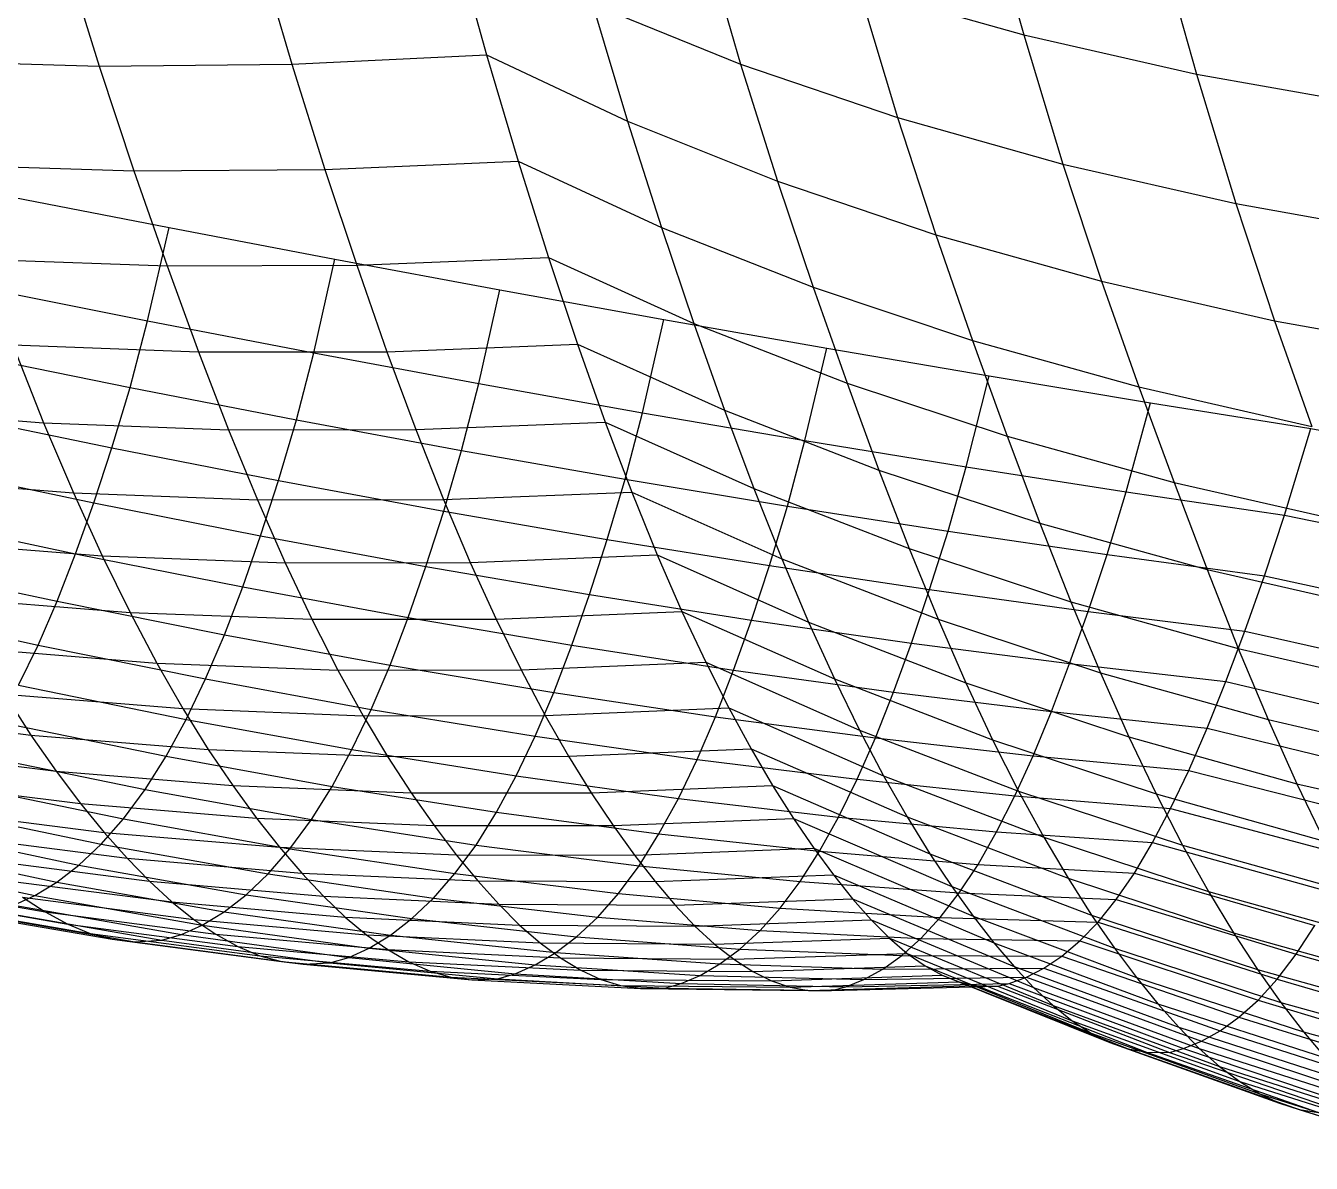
# Model space of a CAD drawing. Extents: x -429 to 429, y -1 to 209.
# Drawn here: x -267.84 to -255.27, y 18.03 to 29.15 of the extents above; entities that cross this region are included whole.
import ezdxf

# ---------------------------------------------------------------- set-up
doc = ezdxf.new("R2010")
doc.units = 0

msp = doc.modelspace()

# ---------------------------------------------------------------- linework, layer by layer
at = {"layer": 'default', "color": 5, "linetype": 'CONTINUOUS'}
for p, q in [((-258.47, 30.439, 47.421), (-258.08, 29.06, 48.227)), ((-256.781, 30.058, 46.27), (-256.39, 28.676, 47.093)), ((-265.571, 29.911, 54.806), (-265.236, 28.773, 55.497)), ((-263.652, 30.008, 54.364), (-263.332, 28.865, 55.02)), ((-263.652, 30.008, 54.364), (-263.332, 28.865, 55.02)), ((-261.216, 30.031, 50.787), (-260.849, 28.772, 51.526)), ((-267.471, 29.887, 55.363), (-267.119, 28.754, 56.082)), ((-259.691, 29.512, 49.461), (-258.08, 29.06, 48.227)), ((-259.691, 29.512, 49.461), (-259.313, 28.25, 50.226)), ((-262.297, 29.359, 52.908), (-260.849, 28.772, 51.526)), ((-262.297, 29.359, 52.908), (-261.953, 28.215, 53.598)), ((-258.08, 29.06, 48.227), (-256.39, 28.676, 47.093)), ((-258.08, 29.06, 48.227), (-257.697, 27.795, 49.014)), ((-268.975, 28.809, 56.774), (-267.119, 28.754, 56.082)), ((-265.236, 28.773, 55.497), (-263.332, 28.865, 55.02)), ((-263.332, 28.865, 55.02), (-261.953, 28.215, 53.598)), ((-263.332, 28.865, 55.02), (-263.023, 27.825, 55.65)), ((-263.332, 28.865, 55.02), (-263.023, 27.825, 55.65)), ((-267.119, 28.754, 56.082), (-265.236, 28.773, 55.497)), ((-267.119, 28.754, 56.082), (-266.779, 27.729, 56.772)), ((-265.236, 28.773, 55.497), (-264.911, 27.741, 56.161)), ((-260.849, 28.772, 51.526), (-259.313, 28.25, 50.226)), ((-260.849, 28.772, 51.526), (-260.487, 27.628, 52.247)), ((-256.39, 28.676, 47.093), (-254.631, 28.364, 46.064)), ((-256.39, 28.676, 47.093), (-256.007, 27.41, 47.896)), ((-261.953, 28.215, 53.598), (-260.487, 27.628, 52.247)), ((-261.953, 28.215, 53.598), (-261.621, 27.177, 54.261)), ((-259.313, 28.25, 50.226), (-257.697, 27.795, 49.014)), ((-259.313, 28.25, 50.226), (-258.94, 27.105, 50.974)), ((-268.62, 27.789, 57.482), (-266.779, 27.729, 56.772)), ((-264.911, 27.741, 56.161), (-263.023, 27.825, 55.65)), ((-263.023, 27.825, 55.65), (-261.621, 27.177, 54.261)), ((-263.023, 27.825, 55.65), (-262.726, 26.883, 56.249)), ((-263.023, 27.825, 55.65), (-262.726, 26.883, 56.249)), ((-257.697, 27.795, 49.014), (-256.007, 27.41, 47.896)), ((-257.697, 27.795, 49.014), (-257.319, 26.65, 49.783)), ((-266.779, 27.729, 56.772), (-264.911, 27.741, 56.161)), ((-266.779, 27.729, 56.772), (-266.455, 26.801, 57.425)), ((-264.911, 27.741, 56.161), (-264.601, 26.807, 56.79)), ((-260.487, 27.628, 52.247), (-258.94, 27.105, 50.974)), ((-260.487, 27.628, 52.247), (-260.139, 26.592, 52.94)), ((-268.063, 27.493, 77.497), (-266.435, 27.175, 76.574)), ((-256.007, 27.41, 47.896), (-254.253, 27.096, 46.875)), ((-256.007, 27.41, 47.896), (-255.629, 26.264, 48.679)), ((-266.645, 26.263, 76.293), (-266.435, 27.175, 76.574)), ((-266.435, 27.175, 76.574), (-264.814, 26.867, 75.635)), ((-261.621, 27.177, 54.261), (-260.139, 26.592, 52.94)), ((-261.621, 27.177, 54.261), (-261.304, 26.238, 54.89)), ((-258.94, 27.105, 50.974), (-257.319, 26.65, 49.783)), ((-258.94, 27.105, 50.974), (-258.581, 26.071, 51.691)), ((-268.283, 26.866, 58.151), (-266.455, 26.801, 57.425)), ((-266.455, 26.801, 57.425), (-264.601, 26.807, 56.79)), ((-266.455, 26.801, 57.425), (-266.147, 25.96, 58.039)), ((-265.021, 25.95, 75.355), (-264.814, 26.867, 75.635)), ((-264.814, 26.867, 75.635), (-263.202, 26.567, 74.682)), ((-264.601, 26.807, 56.79), (-262.726, 26.883, 56.249)), ((-264.601, 26.807, 56.79), (-264.305, 25.962, 57.384)), ((-262.726, 26.883, 56.249), (-261.304, 26.238, 54.89)), ((-262.726, 26.883, 56.249), (-262.443, 26.035, 56.818)), ((-262.726, 26.883, 56.249), (-262.443, 26.035, 56.818)), ((-257.319, 26.65, 49.783), (-255.629, 26.264, 48.679)), ((-257.319, 26.65, 49.783), (-256.955, 25.617, 50.519)), ((-268.281, 26.59, 77.21), (-266.645, 26.263, 76.293)), ((-263.408, 25.651, 74.397), (-263.202, 26.567, 74.682)), ((-263.202, 26.567, 74.682), (-261.599, 26.277, 73.714)), ((-260.139, 26.592, 52.94), (-258.581, 26.071, 51.691)), ((-260.139, 26.592, 52.94), (-259.807, 25.655, 53.596)), ((-261.807, 25.365, 73.418), (-261.599, 26.277, 73.714)), ((-261.599, 26.277, 73.714), (-260.004, 25.996, 72.732)), ((-266.817, 25.612, 76.056), (-266.645, 26.263, 76.293)), ((-266.645, 26.263, 76.293), (-265.021, 25.95, 75.355)), ((-261.304, 26.238, 54.89), (-259.807, 25.655, 53.596)), ((-261.304, 26.238, 54.89), (-261.005, 25.389, 55.486)), ((-255.629, 26.264, 48.679), (-253.879, 25.949, 47.667)), ((-255.629, 26.264, 48.679), (-255.265, 25.232, 49.43)), ((-267.964, 26.028, 58.779), (-266.147, 25.96, 58.039)), ((-267.964, 26.028, 58.779), (-267.661, 25.267, 59.371)), ((-264.305, 25.962, 57.384), (-262.443, 26.035, 56.818)), ((-262.443, 26.035, 56.818), (-261.005, 25.389, 55.486)), ((-262.443, 26.035, 56.818), (-262.172, 25.273, 57.359)), ((-262.443, 26.035, 56.818), (-262.172, 25.273, 57.359)), ((-258.581, 26.071, 51.691), (-256.955, 25.617, 50.519)), ((-258.581, 26.071, 51.691), (-258.241, 25.136, 52.369)), ((-268.457, 25.946, 76.97), (-266.817, 25.612, 76.056)), ((-266.147, 25.96, 58.039), (-264.305, 25.962, 57.384)), ((-266.147, 25.96, 58.039), (-265.854, 25.198, 58.618)), ((-265.19, 25.295, 75.118), (-265.021, 25.95, 75.355)), ((-265.021, 25.95, 75.355), (-263.408, 25.651, 74.397)), ((-264.305, 25.962, 57.384), (-264.022, 25.2, 57.947)), ((-260.219, 25.094, 72.419), (-260.004, 25.996, 72.732)), ((-260.004, 25.996, 72.732), (-258.418, 25.725, 71.735)), ((-263.576, 24.997, 74.156), (-263.408, 25.651, 74.397)), ((-263.408, 25.651, 74.397), (-261.807, 25.365, 73.418)), ((-259.807, 25.655, 53.596), (-258.241, 25.136, 52.369)), ((-259.807, 25.655, 53.596), (-259.496, 24.805, 54.214)), ((-258.643, 24.836, 71.399), (-258.418, 25.725, 71.735)), ((-258.418, 25.725, 71.735), (-256.841, 25.463, 70.724)), ((-266.994, 25.022, 75.805), (-266.817, 25.612, 76.056)), ((-266.817, 25.612, 76.056), (-265.19, 25.295, 75.118)), ((-256.955, 25.617, 50.519), (-255.265, 25.232, 49.43)), ((-256.955, 25.617, 50.519), (-256.61, 24.683, 51.216)), ((-269.438, 25.406, 60.203), (-267.661, 25.267, 59.371)), ((-261.005, 25.389, 55.486), (-259.496, 24.805, 54.214)), ((-261.005, 25.389, 55.486), (-260.72, 24.623, 56.05)), ((-257.079, 24.592, 70.36), (-256.841, 25.463, 70.724)), ((-256.841, 25.463, 70.724), (-255.273, 25.211, 69.698)), ((-268.638, 25.362, 76.717), (-266.994, 25.022, 75.805)), ((-267.661, 25.267, 59.371), (-265.854, 25.198, 58.618)), ((-267.661, 25.267, 59.371), (-267.369, 24.583, 59.937)), ((-265.365, 24.703, 74.867), (-265.19, 25.295, 75.118)), ((-265.19, 25.295, 75.118), (-263.576, 24.997, 74.156)), ((-264.022, 25.2, 57.947), (-262.172, 25.273, 57.359)), ((-262.172, 25.273, 57.359), (-260.72, 24.623, 56.05)), ((-262.172, 25.273, 57.359), (-261.912, 24.589, 57.874)), ((-262.172, 25.273, 57.359), (-261.912, 24.589, 57.874)), ((-261.977, 24.716, 73.17), (-261.807, 25.365, 73.418)), ((-261.807, 25.365, 73.418), (-260.219, 25.094, 72.419)), ((-265.854, 25.198, 58.618), (-264.022, 25.2, 57.947)), ((-265.854, 25.198, 58.618), (-265.571, 24.514, 59.172)), ((-264.022, 25.2, 57.947), (-263.751, 24.516, 58.484)), ((-258.241, 25.136, 52.369), (-256.61, 24.683, 51.216)), ((-258.241, 25.136, 52.369), (-257.922, 24.286, 53.007)), ((-255.53, 24.363, 69.301), (-255.273, 25.211, 69.698)), ((-255.53, 24.363, 69.301), (-255.273, 25.211, 69.698)), ((-255.273, 25.211, 69.698), (-253.544, 24.883, 68.904)), ((-267.171, 24.484, 75.551), (-266.994, 25.022, 75.805)), ((-266.994, 25.022, 75.805), (-265.365, 24.703, 74.867)), ((-260.391, 24.452, 72.16), (-260.219, 25.094, 72.419)), ((-260.219, 25.094, 72.419), (-258.643, 24.836, 71.399)), ((-263.75, 24.404, 73.901), (-263.576, 24.997, 74.156)), ((-263.576, 24.997, 74.156), (-261.977, 24.716, 73.17)), ((-268.818, 24.83, 76.462), (-267.171, 24.484, 75.551)), ((-259.496, 24.805, 54.214), (-257.922, 24.286, 53.007)), ((-259.496, 24.805, 54.214), (-259.201, 24.037, 54.799)), ((-258.82, 24.207, 71.128), (-258.643, 24.836, 71.399)), ((-258.643, 24.836, 71.399), (-257.079, 24.592, 70.36)), ((-269.138, 24.722, 60.776), (-267.369, 24.583, 59.937)), ((-265.54, 24.161, 74.611), (-265.365, 24.703, 74.867)), ((-265.365, 24.703, 74.867), (-263.75, 24.404, 73.901)), ((-262.151, 24.127, 72.91), (-261.977, 24.716, 73.17)), ((-261.977, 24.716, 73.17), (-260.391, 24.452, 72.16)), ((-256.61, 24.683, 51.216), (-254.921, 24.298, 50.139)), ((-256.61, 24.683, 51.216), (-256.287, 23.833, 51.869)), ((-267.369, 24.583, 59.937), (-265.571, 24.514, 59.172)), ((-267.369, 24.583, 59.937), (-267.089, 23.966, 60.474)), ((-265.571, 24.514, 59.172), (-263.751, 24.516, 58.484)), ((-265.571, 24.514, 59.172), (-265.3, 23.898, 59.699)), ((-263.751, 24.516, 58.484), (-261.912, 24.589, 57.874)), ((-263.751, 24.516, 58.484), (-263.49, 23.901, 58.995)), ((-261.912, 24.589, 57.874), (-260.446, 23.936, 56.589)), ((-261.912, 24.589, 57.874), (-261.662, 23.975, 58.366)), ((-261.912, 24.589, 57.874), (-261.662, 23.975, 58.366)), ((-260.72, 24.623, 56.05), (-259.201, 24.037, 54.799)), ((-260.72, 24.623, 56.05), (-260.446, 23.936, 56.589)), ((-257.265, 23.979, 70.073), (-257.079, 24.592, 70.36)), ((-257.079, 24.592, 70.36), (-255.53, 24.363, 69.301)), ((-267.349, 23.987, 75.293), (-267.171, 24.484, 75.551)), ((-267.171, 24.484, 75.551), (-265.54, 24.161, 74.611)), ((-263.924, 23.863, 73.643), (-263.75, 24.404, 73.901)), ((-263.75, 24.404, 73.901), (-262.151, 24.127, 72.91)), ((-260.567, 23.871, 71.892), (-260.391, 24.452, 72.16)), ((-260.391, 24.452, 72.16), (-258.82, 24.207, 71.128)), ((-268.998, 24.338, 76.203), (-267.349, 23.987, 75.293)), ((-257.922, 24.286, 53.007), (-256.287, 23.833, 51.869)), ((-257.922, 24.286, 53.007), (-257.621, 23.516, 53.61)), ((-255.725, 23.77, 68.995), (-255.53, 24.363, 69.301)), ((-255.725, 23.77, 68.995), (-255.53, 24.363, 69.301)), ((-255.53, 24.363, 69.301), (-253.784, 24.008, 68.542)), ((-265.715, 23.662, 74.353), (-265.54, 24.161, 74.611)), ((-265.54, 24.161, 74.611), (-263.924, 23.863, 73.643)), ((-259, 23.636, 70.85), (-258.82, 24.207, 71.128)), ((-258.82, 24.207, 71.128), (-257.265, 23.979, 70.073)), ((-268.851, 24.105, 61.321), (-267.089, 23.966, 60.474)), ((-262.324, 23.589, 72.647), (-262.151, 24.127, 72.91)), ((-262.151, 24.127, 72.91), (-260.567, 23.871, 71.892)), ((-259.201, 24.037, 54.799), (-257.621, 23.516, 53.61)), ((-259.201, 24.037, 54.799), (-258.918, 23.347, 55.358)), ((-269.181, 23.879, 75.938), (-267.53, 23.522, 75.028)), ((-267.53, 23.522, 75.028), (-267.349, 23.987, 75.293)), ((-267.349, 23.987, 75.293), (-265.715, 23.662, 74.353)), ((-267.089, 23.966, 60.474), (-265.3, 23.898, 59.699)), ((-267.089, 23.966, 60.474), (-266.817, 23.414, 60.993)), ((-265.3, 23.898, 59.699), (-263.49, 23.901, 58.995)), ((-265.3, 23.898, 59.699), (-265.038, 23.346, 60.206)), ((-263.49, 23.901, 58.995), (-261.662, 23.975, 58.366)), ((-263.49, 23.901, 58.995), (-263.238, 23.349, 59.487)), ((-261.662, 23.975, 58.366), (-260.184, 23.317, 57.103)), ((-261.662, 23.975, 58.366), (-261.421, 23.422, 58.838)), ((-261.662, 23.975, 58.366), (-261.421, 23.422, 58.838)), ((-260.446, 23.936, 56.589), (-258.918, 23.347, 55.358)), ((-260.446, 23.936, 56.589), (-260.184, 23.317, 57.103)), ((-257.45, 23.422, 69.782), (-257.265, 23.979, 70.073)), ((-257.265, 23.979, 70.073), (-255.725, 23.77, 68.995)), ((-264.098, 23.364, 73.382), (-263.924, 23.863, 73.643)), ((-263.924, 23.863, 73.643), (-262.324, 23.589, 72.647)), ((-260.742, 23.339, 71.623), (-260.567, 23.871, 71.892)), ((-260.567, 23.871, 71.892), (-259, 23.636, 70.85)), ((-256.287, 23.833, 51.869), (-254.598, 23.447, 50.803)), ((-256.287, 23.833, 51.869), (-255.983, 23.06, 52.485)), ((-255.918, 23.23, 68.69), (-255.725, 23.77, 68.995)), ((-255.918, 23.23, 68.69), (-255.725, 23.77, 68.995)), ((-255.725, 23.77, 68.995), (-253.971, 23.393, 68.253)), ((-265.894, 23.194, 74.086), (-265.715, 23.662, 74.353)), ((-265.715, 23.662, 74.353), (-264.098, 23.364, 73.382)), ((-259.178, 23.114, 70.572), (-259, 23.636, 70.85)), ((-259, 23.636, 70.85), (-257.45, 23.422, 69.782)), ((-268.571, 23.554, 61.846), (-266.817, 23.414, 60.993)), ((-267.716, 23.093, 74.749), (-267.53, 23.522, 75.028)), ((-267.53, 23.522, 75.028), (-265.894, 23.194, 74.086)), ((-262.498, 23.093, 72.382), (-262.324, 23.589, 72.647)), ((-262.324, 23.589, 72.647), (-260.742, 23.339, 71.623)), ((-257.621, 23.516, 53.61), (-255.983, 23.06, 52.485)), ((-257.621, 23.516, 53.61), (-257.331, 22.823, 54.186)), ((-269.369, 23.457, 75.661), (-267.716, 23.093, 74.749)), ((-266.817, 23.414, 60.993), (-265.038, 23.346, 60.206)), ((-266.817, 23.414, 60.993), (-266.555, 22.918, 61.492)), ((-263.238, 23.349, 59.487), (-261.421, 23.422, 58.838)), ((-261.421, 23.422, 58.838), (-259.931, 22.763, 57.597)), ((-261.421, 23.422, 58.838), (-261.189, 22.926, 59.289)), ((-261.421, 23.422, 58.838), (-261.189, 22.926, 59.289)), ((-257.632, 22.913, 69.494), (-257.45, 23.422, 69.782)), ((-257.45, 23.422, 69.782), (-255.918, 23.23, 68.69)), ((-265.038, 23.346, 60.206), (-263.238, 23.349, 59.487)), ((-265.038, 23.346, 60.206), (-264.784, 22.85, 60.693)), ((-264.275, 22.897, 73.113), (-264.098, 23.364, 73.382)), ((-264.098, 23.364, 73.382), (-262.498, 23.093, 72.382)), ((-263.238, 23.349, 59.487), (-262.994, 22.852, 59.958)), ((-260.916, 22.849, 71.353), (-260.742, 23.339, 71.623)), ((-260.742, 23.339, 71.623), (-259.178, 23.114, 70.572)), ((-260.184, 23.317, 57.103), (-258.647, 22.725, 55.891)), ((-260.184, 23.317, 57.103), (-259.931, 22.763, 57.597)), ((-258.918, 23.347, 55.358), (-257.331, 22.823, 54.186)), ((-258.918, 23.347, 55.358), (-258.647, 22.725, 55.891)), ((-266.079, 22.763, 73.805), (-265.894, 23.194, 74.086)), ((-265.894, 23.194, 74.086), (-264.275, 22.897, 73.113)), ((-256.106, 22.737, 68.39), (-255.918, 23.23, 68.69)), ((-256.106, 22.737, 68.39), (-255.918, 23.23, 68.69)), ((-255.918, 23.23, 68.69), (-254.157, 22.834, 67.962)), ((-268.302, 23.058, 62.352), (-266.555, 22.918, 61.492)), ((-267.907, 22.701, 74.46), (-267.716, 23.093, 74.749)), ((-267.716, 23.093, 74.749), (-266.079, 22.763, 73.805)), ((-262.675, 22.63, 72.11), (-262.498, 23.093, 72.382)), ((-262.498, 23.093, 72.382), (-260.916, 22.849, 71.353)), ((-259.353, 22.633, 70.296), (-259.178, 23.114, 70.572)), ((-259.178, 23.114, 70.572), (-257.632, 22.913, 69.494)), ((-255.983, 23.06, 52.485), (-254.293, 22.673, 51.428)), ((-255.983, 23.06, 52.485), (-255.69, 22.366, 53.074)), ((-266.555, 22.918, 61.492), (-264.784, 22.85, 60.693)), ((-266.555, 22.918, 61.492), (-266.3, 22.473, 61.973)), ((-264.459, 22.466, 72.831), (-264.275, 22.897, 73.113)), ((-264.275, 22.897, 73.113), (-262.675, 22.63, 72.11)), ((-262.994, 22.852, 59.958), (-261.189, 22.926, 59.289)), ((-261.189, 22.926, 59.289), (-259.686, 22.264, 58.07)), ((-261.189, 22.926, 59.289), (-260.964, 22.481, 59.724)), ((-261.189, 22.926, 59.289), (-260.964, 22.481, 59.724)), ((-257.81, 22.444, 69.211), (-257.632, 22.913, 69.494)), ((-257.632, 22.913, 69.494), (-256.106, 22.737, 68.39)), ((-266.269, 22.368, 73.515), (-266.079, 22.763, 73.805)), ((-266.079, 22.763, 73.805), (-264.459, 22.466, 72.831)), ((-264.784, 22.85, 60.693), (-262.994, 22.852, 59.958)), ((-264.784, 22.85, 60.693), (-264.538, 22.404, 61.163)), ((-262.994, 22.852, 59.958), (-262.758, 22.407, 60.413)), ((-261.092, 22.394, 71.078), (-260.916, 22.849, 71.353)), ((-260.916, 22.849, 71.353), (-259.353, 22.633, 70.296)), ((-259.931, 22.763, 57.597), (-258.385, 22.168, 56.404)), ((-259.931, 22.763, 57.597), (-259.686, 22.264, 58.07)), ((-257.331, 22.823, 54.186), (-255.69, 22.366, 53.074)), ((-257.331, 22.823, 54.186), (-257.054, 22.198, 54.734)), ((-267.907, 22.701, 74.46), (-266.269, 22.368, 73.515)), ((-262.856, 22.204, 71.826), (-262.675, 22.63, 72.11)), ((-262.675, 22.63, 72.11), (-261.092, 22.394, 71.078)), ((-259.53, 22.188, 70.017), (-259.353, 22.633, 70.296)), ((-259.353, 22.633, 70.296), (-257.81, 22.444, 69.211)), ((-258.647, 22.725, 55.891), (-257.054, 22.198, 54.734)), ((-258.647, 22.725, 55.891), (-258.385, 22.168, 56.404)), ((-256.288, 22.283, 68.098), (-256.106, 22.737, 68.39)), ((-256.288, 22.283, 68.098), (-256.106, 22.737, 68.39)), ((-256.106, 22.737, 68.39), (-254.34, 22.322, 67.673)), ((-268.039, 22.613, 62.841), (-266.3, 22.473, 61.973)), ((-268.039, 22.613, 62.841), (-267.785, 22.215, 63.311)), ((-269.492, 22.427, 64.238), (-267.785, 22.215, 63.311)), ((-266.3, 22.473, 61.973), (-264.538, 22.404, 61.163)), ((-266.3, 22.473, 61.973), (-266.052, 22.075, 62.437)), ((-264.647, 22.073, 72.539), (-264.459, 22.466, 72.831)), ((-264.538, 22.404, 61.163), (-262.758, 22.407, 60.413)), ((-264.538, 22.404, 61.163), (-264.299, 22.006, 61.616)), ((-264.459, 22.466, 72.831), (-262.856, 22.204, 71.826)), ((-262.758, 22.407, 60.413), (-260.964, 22.481, 59.724)), ((-262.758, 22.407, 60.413), (-262.529, 22.008, 60.851)), ((-261.273, 21.976, 70.792), (-261.092, 22.394, 71.078)), ((-261.092, 22.394, 71.078), (-259.53, 22.188, 70.017)), ((-260.964, 22.481, 59.724), (-259.45, 21.816, 58.527)), ((-260.964, 22.481, 59.724), (-260.746, 22.081, 60.143)), ((-260.964, 22.481, 59.724), (-260.746, 22.081, 60.143)), ((-257.987, 22.013, 68.927), (-257.81, 22.444, 69.211)), ((-257.81, 22.444, 69.211), (-256.288, 22.283, 68.098)), ((-268.105, 22.343, 74.158), (-266.465, 22.007, 73.21)), ((-266.465, 22.007, 73.21), (-266.269, 22.368, 73.515)), ((-266.269, 22.368, 73.515), (-264.647, 22.073, 72.539)), ((-259.686, 22.264, 58.07), (-258.131, 21.667, 56.897)), ((-259.686, 22.264, 58.07), (-259.45, 21.816, 58.527)), ((-256.467, 21.869, 67.81), (-256.288, 22.283, 68.098)), ((-256.467, 21.869, 67.81), (-256.288, 22.283, 68.098)), ((-256.288, 22.283, 68.098), (-254.518, 21.852, 67.388)), ((-255.69, 22.366, 53.074), (-254, 21.977, 52.027)), ((-255.69, 22.366, 53.074), (-255.411, 21.739, 53.635)), ((-267.785, 22.215, 63.311), (-266.052, 22.075, 62.437)), ((-267.785, 22.215, 63.311), (-267.538, 21.861, 63.765)), ((-263.042, 21.815, 71.533), (-262.856, 22.204, 71.826)), ((-262.856, 22.204, 71.826), (-261.273, 21.976, 70.792)), ((-259.709, 21.782, 69.729), (-259.53, 22.188, 70.017)), ((-259.53, 22.188, 70.017), (-257.987, 22.013, 68.927)), ((-258.385, 22.168, 56.404), (-256.786, 21.64, 55.263)), ((-258.385, 22.168, 56.404), (-258.131, 21.667, 56.897)), ((-257.054, 22.198, 54.734), (-255.411, 21.739, 53.635)), ((-257.054, 22.198, 54.734), (-256.786, 21.64, 55.263)), ((-269.241, 22.073, 64.694), (-267.538, 21.861, 63.765)), ((-268.31, 22.02, 73.839), (-266.67, 21.681, 72.888)), ((-266.67, 21.681, 72.888), (-266.465, 22.007, 73.21)), ((-266.465, 22.007, 73.21), (-264.842, 21.713, 72.233)), ((-266.052, 22.075, 62.437), (-264.299, 22.006, 61.616)), ((-266.052, 22.075, 62.437), (-265.813, 21.72, 62.884)), ((-264.842, 21.713, 72.233), (-264.647, 22.073, 72.539)), ((-264.647, 22.073, 72.539), (-263.042, 21.815, 71.533)), ((-264.299, 22.006, 61.616), (-262.529, 22.008, 60.851)), ((-264.299, 22.006, 61.616), (-264.068, 21.649, 62.052)), ((-262.529, 22.008, 60.851), (-260.746, 22.081, 60.143)), ((-262.529, 22.008, 60.851), (-262.308, 21.65, 61.273)), ((-260.746, 22.081, 60.143), (-259.22, 21.415, 58.967)), ((-260.746, 22.081, 60.143), (-260.535, 21.722, 60.547)), ((-260.746, 22.081, 60.143), (-260.535, 21.722, 60.547)), ((-258.166, 21.622, 68.638), (-257.987, 22.013, 68.927)), ((-257.987, 22.013, 68.927), (-256.467, 21.869, 67.81)), ((-261.456, 21.595, 70.498), (-261.273, 21.976, 70.792)), ((-261.273, 21.976, 70.792), (-259.709, 21.782, 69.729)), ((-256.644, 21.497, 67.519), (-256.467, 21.869, 67.81)), ((-256.644, 21.497, 67.519), (-256.467, 21.869, 67.81)), ((-256.467, 21.869, 67.81), (-254.695, 21.419, 67.103)), ((-268.998, 21.758, 65.134), (-267.3, 21.545, 64.201)), ((-267.538, 21.861, 63.765), (-265.813, 21.72, 62.884)), ((-267.538, 21.861, 63.765), (-267.3, 21.545, 64.201)), ((-263.235, 21.46, 71.227), (-263.042, 21.815, 71.533)), ((-263.042, 21.815, 71.533), (-261.456, 21.595, 70.498)), ((-259.89, 21.413, 69.435), (-259.709, 21.782, 69.729)), ((-259.709, 21.782, 69.729), (-258.166, 21.622, 68.638)), ((-259.45, 21.816, 58.527), (-257.885, 21.217, 57.372)), ((-259.45, 21.816, 58.527), (-259.22, 21.415, 58.967)), ((-268.522, 21.736, 73.506), (-266.882, 21.395, 72.553)), ((-266.882, 21.395, 72.553), (-266.67, 21.681, 72.888)), ((-266.67, 21.681, 72.888), (-265.044, 21.388, 71.911)), ((-265.813, 21.72, 62.884), (-264.068, 21.649, 62.052)), ((-265.813, 21.72, 62.884), (-265.581, 21.402, 63.314)), ((-265.044, 21.388, 71.911), (-264.842, 21.713, 72.233)), ((-264.842, 21.713, 72.233), (-263.235, 21.46, 71.227)), ((-264.068, 21.649, 62.052), (-262.308, 21.65, 61.273)), ((-264.068, 21.649, 62.052), (-263.844, 21.33, 62.473)), ((-262.308, 21.65, 61.273), (-260.535, 21.722, 60.547)), ((-262.308, 21.65, 61.273), (-262.093, 21.329, 61.68)), ((-260.535, 21.722, 60.547), (-258.998, 21.055, 59.392)), ((-260.535, 21.722, 60.547), (-260.33, 21.399, 60.937)), ((-260.535, 21.722, 60.547), (-260.33, 21.399, 60.937)), ((-258.345, 21.269, 68.345), (-258.166, 21.622, 68.638)), ((-258.166, 21.622, 68.638), (-256.644, 21.497, 67.519)), ((-258.131, 21.667, 56.897), (-256.527, 21.137, 55.771)), ((-258.131, 21.667, 56.897), (-257.885, 21.217, 57.372)), ((-256.786, 21.64, 55.263), (-255.139, 21.179, 54.176)), ((-256.786, 21.64, 55.263), (-256.527, 21.137, 55.771)), ((-255.411, 21.739, 53.635), (-253.72, 21.348, 52.596)), ((-255.411, 21.739, 53.635), (-255.139, 21.179, 54.176)), ((-268.739, 21.492, 73.162), (-267.098, 21.148, 72.206)), ((-267.3, 21.545, 64.201), (-265.581, 21.402, 63.314)), ((-267.3, 21.545, 64.201), (-267.069, 21.263, 64.623)), ((-261.646, 21.248, 70.193), (-261.456, 21.595, 70.498)), ((-261.456, 21.595, 70.498), (-259.89, 21.413, 69.435)), ((-256.821, 21.163, 67.227), (-256.644, 21.497, 67.519)), ((-256.821, 21.163, 67.227), (-256.644, 21.497, 67.519)), ((-256.644, 21.497, 67.519), (-254.874, 21.026, 66.813)), ((-268.762, 21.477, 65.558), (-267.069, 21.263, 64.623)), ((-267.098, 21.148, 72.206), (-266.882, 21.395, 72.553)), ((-266.882, 21.395, 72.553), (-265.254, 21.103, 71.574)), ((-265.581, 21.402, 63.314), (-263.844, 21.33, 62.473)), ((-265.581, 21.402, 63.314), (-265.356, 21.119, 63.729)), ((-265.254, 21.103, 71.574), (-265.044, 21.388, 71.911)), ((-265.044, 21.388, 71.911), (-263.434, 21.14, 70.906)), ((-263.434, 21.14, 70.906), (-263.235, 21.46, 71.227)), ((-263.235, 21.46, 71.227), (-261.646, 21.248, 70.193)), ((-262.093, 21.329, 61.68), (-260.33, 21.399, 60.937)), ((-260.33, 21.399, 60.937), (-258.783, 20.733, 59.801)), ((-260.33, 21.399, 60.937), (-260.132, 21.108, 61.313)), ((-260.33, 21.399, 60.937), (-260.132, 21.108, 61.313)), ((-260.076, 21.079, 69.133), (-259.89, 21.413, 69.435)), ((-259.89, 21.413, 69.435), (-258.345, 21.269, 68.345)), ((-259.22, 21.415, 58.967), (-257.647, 20.815, 57.831)), ((-259.22, 21.415, 58.967), (-258.998, 21.055, 59.392)), ((-268.957, 21.289, 72.813), (-267.316, 20.943, 71.854)), ((-267.069, 21.263, 64.623), (-265.356, 21.119, 63.729)), ((-267.069, 21.263, 64.623), (-266.845, 21.012, 65.029)), ((-263.844, 21.33, 62.473), (-262.093, 21.329, 61.68)), ((-263.844, 21.33, 62.473), (-263.627, 21.045, 62.879)), ((-262.093, 21.329, 61.68), (-261.885, 21.041, 62.073)), ((-261.841, 20.938, 69.875), (-261.646, 21.248, 70.193)), ((-261.646, 21.248, 70.193), (-260.076, 21.079, 69.133)), ((-258.526, 20.951, 68.046), (-258.345, 21.269, 68.345)), ((-258.345, 21.269, 68.345), (-256.821, 21.163, 67.227)), ((-269.175, 21.124, 72.462), (-267.533, 20.777, 71.499)), ((-268.533, 21.227, 65.967), (-266.845, 21.012, 65.029)), ((-267.316, 20.943, 71.854), (-267.098, 21.148, 72.206)), ((-267.098, 21.148, 72.206), (-265.467, 20.858, 71.228)), ((-265.356, 21.119, 63.729), (-263.627, 21.045, 62.879)), ((-265.356, 21.119, 63.729), (-265.138, 20.866, 64.13)), ((-263.64, 20.86, 70.571), (-263.434, 21.14, 70.906)), ((-263.434, 21.14, 70.906), (-261.841, 20.938, 69.875)), ((-257.885, 21.217, 57.372), (-256.275, 20.686, 56.262)), ((-257.885, 21.217, 57.372), (-257.647, 20.815, 57.831)), ((-256.998, 20.866, 66.933), (-256.821, 21.163, 67.227)), ((-256.998, 20.866, 66.933), (-256.821, 21.163, 67.227)), ((-256.821, 21.163, 67.227), (-255.053, 20.671, 66.518)), ((-256.527, 21.137, 55.771), (-254.876, 20.675, 54.697)), ((-256.527, 21.137, 55.771), (-256.275, 20.686, 56.262)), ((-269.391, 20.995, 72.111), (-267.748, 20.646, 71.145)), ((-268.31, 21.003, 66.366), (-266.626, 20.787, 65.426)), ((-266.845, 21.012, 65.029), (-265.138, 20.866, 64.13)), ((-266.845, 21.012, 65.029), (-266.626, 20.787, 65.426)), ((-265.467, 20.858, 71.228), (-265.254, 21.103, 71.574)), ((-265.254, 21.103, 71.574), (-263.64, 20.86, 70.571)), ((-263.627, 21.045, 62.879), (-261.885, 21.041, 62.073)), ((-263.627, 21.045, 62.879), (-263.417, 20.79, 63.27)), ((-261.885, 21.041, 62.073), (-260.132, 21.108, 61.313)), ((-261.885, 21.041, 62.073), (-261.683, 20.784, 62.452)), ((-260.266, 20.782, 68.819), (-260.076, 21.079, 69.133)), ((-260.132, 21.108, 61.313), (-258.574, 20.444, 60.195)), ((-260.132, 21.108, 61.313), (-259.94, 20.848, 61.676)), ((-260.132, 21.108, 61.313), (-259.94, 20.848, 61.676)), ((-260.076, 21.079, 69.133), (-258.526, 20.951, 68.046)), ((-258.998, 21.055, 59.392), (-257.417, 20.455, 58.272)), ((-258.998, 21.055, 59.392), (-258.783, 20.733, 59.801)), ((-267.533, 20.777, 71.499), (-267.316, 20.943, 71.854)), ((-267.316, 20.943, 71.854), (-265.683, 20.653, 70.875)), ((-265.138, 20.866, 64.13), (-263.417, 20.79, 63.27)), ((-265.138, 20.866, 64.13), (-264.926, 20.64, 64.52)), ((-262.042, 20.667, 69.545), (-261.841, 20.938, 69.875)), ((-261.841, 20.938, 69.875), (-260.266, 20.782, 68.819)), ((-258.71, 20.671, 67.739), (-258.526, 20.951, 68.046)), ((-258.526, 20.951, 68.046), (-256.998, 20.866, 66.933)), ((-257.176, 20.607, 66.635), (-256.998, 20.866, 66.933)), ((-257.176, 20.607, 66.635), (-256.998, 20.866, 66.933)), ((-256.998, 20.866, 66.933), (-255.233, 20.353, 66.216)), ((-269.302, 20.772, 68.513), (-267.646, 20.487, 67.54)), ((-268.089, 20.8, 66.76), (-266.409, 20.584, 65.816)), ((-267.748, 20.646, 71.145), (-267.533, 20.777, 71.499)), ((-267.533, 20.777, 71.499), (-265.898, 20.488, 70.521)), ((-266.626, 20.787, 65.426), (-264.926, 20.64, 64.52)), ((-266.626, 20.787, 65.426), (-266.409, 20.584, 65.816)), ((-265.683, 20.653, 70.875), (-265.467, 20.858, 71.228)), ((-265.467, 20.858, 71.228), (-263.849, 20.62, 70.227)), ((-263.849, 20.62, 70.227), (-263.64, 20.86, 70.571)), ((-263.64, 20.86, 70.571), (-262.042, 20.667, 69.545)), ((-263.417, 20.79, 63.27), (-261.683, 20.784, 62.452)), ((-263.417, 20.79, 63.27), (-263.211, 20.562, 63.651)), ((-261.683, 20.784, 62.452), (-259.94, 20.848, 61.676)), ((-261.683, 20.784, 62.452), (-261.486, 20.553, 62.819)), ((-260.46, 20.523, 68.496), (-260.266, 20.782, 68.819)), ((-260.266, 20.782, 68.819), (-258.71, 20.671, 67.739)), ((-259.94, 20.848, 61.676), (-258.372, 20.185, 60.577)), ((-259.94, 20.848, 61.676), (-259.753, 20.614, 62.027)), ((-259.94, 20.848, 61.676), (-259.753, 20.614, 62.027)), ((-257.647, 20.815, 57.831), (-256.031, 20.283, 56.736)), ((-257.647, 20.815, 57.831), (-257.417, 20.455, 58.272)), ((-269.079, 20.653, 68.898), (-267.426, 20.367, 67.924)), ((-267.954, 20.551, 70.804), (-267.748, 20.646, 71.145)), ((-267.867, 20.629, 67.152), (-266.193, 20.412, 66.204)), ((-267.867, 20.629, 67.152), (-267.646, 20.487, 67.54)), ((-267.748, 20.646, 71.145), (-266.111, 20.358, 70.166)), ((-265.898, 20.488, 70.521), (-265.683, 20.653, 70.875)), ((-265.683, 20.653, 70.875), (-264.061, 20.42, 69.878)), ((-264.926, 20.64, 64.52), (-263.211, 20.562, 63.651)), ((-264.926, 20.64, 64.52), (-264.715, 20.436, 64.904)), ((-264.061, 20.42, 69.878), (-263.849, 20.62, 70.227)), ((-263.849, 20.62, 70.227), (-262.245, 20.435, 69.206)), ((-262.245, 20.435, 69.206), (-262.042, 20.667, 69.545)), ((-262.042, 20.667, 69.545), (-260.46, 20.523, 68.496)), ((-261.486, 20.553, 62.819), (-259.753, 20.614, 62.027)), ((-259.753, 20.614, 62.027), (-258.175, 19.953, 60.946)), ((-259.753, 20.614, 62.027), (-259.571, 20.408, 62.367)), ((-259.753, 20.614, 62.027), (-259.571, 20.408, 62.367)), ((-258.897, 20.43, 67.425), (-258.71, 20.671, 67.739)), ((-258.783, 20.733, 59.801), (-257.194, 20.133, 58.698)), ((-258.783, 20.733, 59.801), (-258.574, 20.444, 60.195)), ((-258.71, 20.671, 67.739), (-257.176, 20.607, 66.635)), ((-256.275, 20.686, 56.262), (-254.621, 20.223, 55.2)), ((-256.275, 20.686, 56.262), (-256.031, 20.283, 56.736)), ((-268.857, 20.561, 69.28), (-267.206, 20.275, 68.306)), ((-268.638, 20.504, 69.654), (-266.99, 20.218, 68.679)), ((-268.147, 20.495, 70.485), (-266.505, 20.209, 69.508)), ((-267.954, 20.551, 70.804), (-266.314, 20.264, 69.825)), ((-267.646, 20.487, 67.54), (-265.977, 20.269, 66.588)), ((-267.646, 20.487, 67.54), (-267.426, 20.367, 67.924)), ((-266.409, 20.584, 65.816), (-264.715, 20.436, 64.904)), ((-266.409, 20.584, 65.816), (-266.193, 20.412, 66.204)), ((-266.111, 20.358, 70.166), (-265.898, 20.488, 70.521)), ((-265.898, 20.488, 70.521), (-264.271, 20.259, 69.527)), ((-263.211, 20.562, 63.651), (-261.486, 20.553, 62.819)), ((-263.211, 20.562, 63.651), (-263.009, 20.358, 64.024)), ((-261.486, 20.553, 62.819), (-261.294, 20.348, 63.178)), ((-260.657, 20.304, 68.166), (-260.46, 20.523, 68.496)), ((-260.46, 20.523, 68.496), (-258.897, 20.43, 67.425)), ((-257.354, 20.386, 66.333), (-257.176, 20.607, 66.635)), ((-257.354, 20.386, 66.333), (-257.176, 20.607, 66.635)), ((-257.176, 20.607, 66.635), (-255.417, 20.072, 65.907)), ((-268.417, 20.479, 70.03), (-266.771, 20.193, 69.054)), ((-267.426, 20.367, 67.924), (-265.762, 20.149, 66.968)), ((-267.426, 20.367, 67.924), (-267.206, 20.275, 68.306)), ((-266.193, 20.412, 66.204), (-264.506, 20.263, 65.284)), ((-266.193, 20.412, 66.204), (-265.977, 20.269, 66.588)), ((-264.715, 20.436, 64.904), (-263.009, 20.358, 64.024)), ((-264.715, 20.436, 64.904), (-264.506, 20.263, 65.284)), ((-264.271, 20.259, 69.527), (-264.061, 20.42, 69.878)), ((-264.061, 20.42, 69.878), (-262.451, 20.243, 68.863)), ((-262.451, 20.243, 68.863), (-262.245, 20.435, 69.206)), ((-262.245, 20.435, 69.206), (-260.657, 20.304, 68.166)), ((-261.294, 20.348, 63.178), (-259.571, 20.408, 62.367)), ((-259.571, 20.408, 62.367), (-257.983, 19.747, 61.307)), ((-259.571, 20.408, 62.367), (-259.393, 20.23, 62.699)), ((-259.571, 20.408, 62.367), (-259.393, 20.23, 62.699)), ((-259.085, 20.226, 67.106), (-258.897, 20.43, 67.425)), ((-258.897, 20.43, 67.425), (-257.354, 20.386, 66.333)), ((-258.574, 20.444, 60.195), (-256.978, 19.845, 59.109)), ((-258.574, 20.444, 60.195), (-258.372, 20.185, 60.577)), ((-257.531, 20.202, 66.029), (-257.354, 20.386, 66.333)), ((-257.531, 20.202, 66.029), (-257.354, 20.386, 66.333)), ((-257.417, 20.455, 58.272), (-255.795, 19.923, 57.192)), ((-257.417, 20.455, 58.272), (-257.194, 20.133, 58.698)), ((-257.354, 20.386, 66.333), (-255.603, 19.829, 65.591)), ((-267.206, 20.275, 68.306), (-265.547, 20.057, 67.344)), ((-267.206, 20.275, 68.306), (-266.99, 20.218, 68.679)), ((-266.505, 20.209, 69.508), (-266.314, 20.264, 69.825)), ((-266.314, 20.264, 69.825), (-266.111, 20.358, 70.166)), ((-266.314, 20.264, 69.825), (-264.679, 20.041, 68.838)), ((-266.111, 20.358, 70.166), (-264.48, 20.132, 69.176)), ((-265.977, 20.269, 66.588), (-264.297, 20.12, 65.659)), ((-265.977, 20.269, 66.588), (-265.762, 20.149, 66.968)), ((-264.506, 20.263, 65.284), (-262.808, 20.183, 64.392)), ((-264.506, 20.263, 65.284), (-264.297, 20.12, 65.659)), ((-264.48, 20.132, 69.176), (-264.271, 20.259, 69.527)), ((-264.271, 20.259, 69.527), (-262.655, 20.088, 68.519)), ((-263.009, 20.358, 64.024), (-261.294, 20.348, 63.178)), ((-263.009, 20.358, 64.024), (-262.808, 20.183, 64.392)), ((-262.655, 20.088, 68.519), (-262.451, 20.243, 68.863)), ((-262.451, 20.243, 68.863), (-260.854, 20.123, 67.832)), ((-261.294, 20.348, 63.178), (-261.103, 20.172, 63.53)), ((-260.854, 20.123, 67.832), (-260.657, 20.304, 68.166)), ((-260.657, 20.304, 68.166), (-259.085, 20.226, 67.106)), ((-256.031, 20.283, 56.736), (-254.374, 19.819, 55.685)), ((-256.031, 20.283, 56.736), (-255.795, 19.923, 57.192)), ((-255.417, 20.072, 65.907), (-255.233, 20.353, 66.216)), ((-266.99, 20.218, 68.679), (-265.336, 20, 67.712)), ((-266.99, 20.218, 68.679), (-266.771, 20.193, 69.054)), ((-266.771, 20.193, 69.054), (-266.505, 20.209, 69.508)), ((-266.771, 20.193, 69.054), (-265.123, 19.974, 68.081)), ((-266.505, 20.209, 69.508), (-264.863, 19.988, 68.53)), ((-265.762, 20.149, 66.968), (-264.09, 19.999, 66.03)), ((-265.762, 20.149, 66.968), (-265.547, 20.057, 67.344)), ((-264.679, 20.041, 68.838), (-264.48, 20.132, 69.176)), ((-264.48, 20.132, 69.176), (-262.857, 19.968, 68.175)), ((-264.297, 20.12, 65.659), (-262.609, 20.038, 64.755)), ((-264.297, 20.12, 65.659), (-264.09, 19.999, 66.03)), ((-262.808, 20.183, 64.392), (-261.103, 20.172, 63.53)), ((-262.808, 20.183, 64.392), (-262.609, 20.038, 64.755)), ((-261.103, 20.172, 63.53), (-259.393, 20.23, 62.699)), ((-261.103, 20.172, 63.53), (-260.915, 20.025, 63.875)), ((-261.05, 19.978, 67.498), (-260.854, 20.123, 67.832)), ((-260.854, 20.123, 67.832), (-259.273, 20.059, 66.785)), ((-259.393, 20.23, 62.699), (-257.793, 19.57, 61.662)), ((-259.393, 20.23, 62.699), (-259.218, 20.08, 63.023)), ((-259.393, 20.23, 62.699), (-259.218, 20.08, 63.023)), ((-259.273, 20.059, 66.785), (-259.085, 20.226, 67.106)), ((-259.085, 20.226, 67.106), (-257.531, 20.202, 66.029)), ((-258.372, 20.185, 60.577), (-256.768, 19.588, 59.506)), ((-258.372, 20.185, 60.577), (-258.175, 19.953, 60.946)), ((-257.708, 20.052, 65.724), (-257.531, 20.202, 66.029)), ((-257.708, 20.052, 65.724), (-257.531, 20.202, 66.029)), ((-257.531, 20.202, 66.029), (-255.789, 19.624, 65.27)), ((-257.194, 20.133, 58.698), (-255.566, 19.601, 57.631)), ((-257.194, 20.133, 58.698), (-256.978, 19.845, 59.109)), ((-265.547, 20.057, 67.344), (-263.883, 19.907, 66.396)), ((-265.547, 20.057, 67.344), (-265.336, 20, 67.712)), ((-265.336, 20, 67.712), (-263.679, 19.849, 66.755)), ((-265.336, 20, 67.712), (-265.123, 19.974, 68.081)), ((-265.123, 19.974, 68.081), (-264.863, 19.988, 68.53)), ((-264.863, 19.988, 68.53), (-264.679, 20.041, 68.838)), ((-264.863, 19.988, 68.53), (-263.223, 19.832, 67.551)), ((-264.679, 20.041, 68.838), (-263.051, 19.881, 67.843)), ((-264.09, 19.999, 66.03), (-262.411, 19.918, 65.112)), ((-264.09, 19.999, 66.03), (-263.883, 19.907, 66.396)), ((-262.857, 19.968, 68.175), (-262.655, 20.088, 68.519)), ((-262.655, 20.088, 68.519), (-261.05, 19.978, 67.498)), ((-262.609, 20.038, 64.755), (-260.915, 20.025, 63.875)), ((-262.609, 20.038, 64.755), (-262.411, 19.918, 65.112)), ((-260.915, 20.025, 63.875), (-259.218, 20.08, 63.023)), ((-260.915, 20.025, 63.875), (-260.729, 19.904, 64.215)), ((-259.459, 19.927, 66.465), (-259.273, 20.059, 66.785)), ((-259.273, 20.059, 66.785), (-257.708, 20.052, 65.724)), ((-259.218, 20.08, 63.023), (-257.605, 19.422, 62.01)), ((-259.218, 20.08, 63.023), (-259.045, 19.958, 63.34)), ((-259.218, 20.08, 63.023), (-259.045, 19.958, 63.34)), ((-257.882, 19.935, 65.421), (-257.708, 20.052, 65.724)), ((-257.882, 19.935, 65.421), (-257.708, 20.052, 65.724)), ((-257.708, 20.052, 65.724), (-255.976, 19.457, 64.946)), ((-255.603, 19.829, 65.591), (-255.417, 20.072, 65.907)), ((-255.417, 20.072, 65.907), (-253.664, 19.581, 65.147)), ((-265.123, 19.974, 68.081), (-263.475, 19.822, 67.113)), ((-263.883, 19.907, 66.396), (-262.215, 19.826, 65.464)), ((-263.883, 19.907, 66.396), (-263.679, 19.849, 66.755)), ((-263.223, 19.832, 67.551), (-263.051, 19.881, 67.843)), ((-263.051, 19.881, 67.843), (-262.857, 19.968, 68.175)), ((-263.051, 19.881, 67.843), (-261.43, 19.786, 66.842)), ((-262.857, 19.968, 68.175), (-261.244, 19.865, 67.165)), ((-262.411, 19.918, 65.112), (-260.729, 19.904, 64.215)), ((-262.411, 19.918, 65.112), (-262.215, 19.826, 65.464)), ((-261.43, 19.786, 66.842), (-261.244, 19.865, 67.165)), ((-261.244, 19.865, 67.165), (-261.05, 19.978, 67.498)), ((-261.244, 19.865, 67.165), (-259.642, 19.825, 66.147)), ((-261.05, 19.978, 67.498), (-259.459, 19.927, 66.465)), ((-260.729, 19.904, 64.215), (-259.045, 19.958, 63.34)), ((-260.729, 19.904, 64.215), (-260.545, 19.812, 64.548)), ((-260.545, 19.812, 64.548), (-258.876, 19.867, 63.65)), ((-259.642, 19.825, 66.147), (-259.459, 19.927, 66.465)), ((-259.459, 19.927, 66.465), (-257.882, 19.935, 65.421)), ((-259.045, 19.958, 63.34), (-257.42, 19.3, 62.352)), ((-259.045, 19.958, 63.34), (-258.876, 19.867, 63.65)), ((-259.045, 19.958, 63.34), (-258.876, 19.867, 63.65)), ((-258.876, 19.867, 63.65), (-257.238, 19.208, 62.688)), ((-258.876, 19.867, 63.65), (-258.71, 19.804, 63.952)), ((-258.876, 19.867, 63.65), (-258.71, 19.804, 63.952)), ((-258.175, 19.953, 60.946), (-256.564, 19.358, 59.891)), ((-258.175, 19.953, 60.946), (-257.983, 19.747, 61.307)), ((-258.054, 19.847, 65.121), (-257.882, 19.935, 65.421)), ((-258.054, 19.847, 65.121), (-257.882, 19.935, 65.421)), ((-257.882, 19.935, 65.421), (-256.161, 19.323, 64.623)), ((-255.795, 19.923, 57.192), (-254.135, 19.459, 56.152)), ((-255.795, 19.923, 57.192), (-255.566, 19.601, 57.631)), ((-263.679, 19.849, 66.755), (-262.021, 19.766, 65.808)), ((-263.679, 19.849, 66.755), (-263.475, 19.822, 67.113)), ((-263.475, 19.822, 67.113), (-263.223, 19.832, 67.551)), ((-263.475, 19.822, 67.113), (-261.828, 19.737, 66.15)), ((-263.223, 19.832, 67.551), (-261.587, 19.742, 66.573)), ((-262.215, 19.826, 65.464), (-260.545, 19.812, 64.548)), ((-262.215, 19.826, 65.464), (-262.021, 19.766, 65.808)), ((-262.021, 19.766, 65.808), (-260.364, 19.751, 64.873)), ((-262.021, 19.766, 65.808), (-261.828, 19.737, 66.15)), ((-261.828, 19.737, 66.15), (-261.587, 19.742, 66.573)), ((-261.828, 19.737, 66.15), (-260.184, 19.719, 65.194)), ((-261.587, 19.742, 66.573), (-261.43, 19.786, 66.842)), ((-261.587, 19.742, 66.573), (-259.958, 19.717, 65.597)), ((-261.43, 19.786, 66.842), (-259.82, 19.754, 65.836)), ((-260.545, 19.812, 64.548), (-260.364, 19.751, 64.873)), ((-260.364, 19.751, 64.873), (-258.71, 19.804, 63.952)), ((-260.364, 19.751, 64.873), (-260.184, 19.719, 65.194)), ((-260.184, 19.719, 65.194), (-258.546, 19.768, 64.246)), ((-259.958, 19.717, 65.597), (-258.336, 19.759, 64.623)), ((-259.958, 19.717, 65.597), (-259.82, 19.754, 65.836)), ((-259.82, 19.754, 65.836), (-259.642, 19.825, 66.147)), ((-259.82, 19.754, 65.836), (-258.221, 19.786, 64.826)), ((-259.642, 19.825, 66.147), (-258.054, 19.847, 65.121)), ((-258.71, 19.804, 63.952), (-257.058, 19.147, 63.016)), ((-258.71, 19.804, 63.952), (-258.546, 19.768, 64.246)), ((-258.71, 19.804, 63.952), (-258.546, 19.768, 64.246)), ((-258.546, 19.768, 64.246), (-256.88, 19.114, 63.34)), ((-258.546, 19.768, 64.246), (-258.336, 19.759, 64.623)), ((-258.546, 19.768, 64.246), (-258.336, 19.759, 64.623)), ((-258.336, 19.759, 64.623), (-258.221, 19.786, 64.826)), ((-258.336, 19.759, 64.623), (-258.221, 19.786, 64.826)), ((-258.336, 19.759, 64.623), (-256.655, 19.113, 63.746)), ((-258.221, 19.786, 64.826), (-258.054, 19.847, 65.121)), ((-258.221, 19.786, 64.826), (-258.054, 19.847, 65.121)), ((-258.221, 19.786, 64.826), (-256.519, 19.15, 63.989)), ((-258.054, 19.847, 65.121), (-256.343, 19.221, 64.302)), ((-257.983, 19.747, 61.307), (-256.364, 19.152, 60.27)), ((-257.983, 19.747, 61.307), (-257.793, 19.57, 61.662)), ((-256.978, 19.845, 59.109), (-255.345, 19.314, 58.055)), ((-256.978, 19.845, 59.109), (-256.768, 19.588, 59.506)), ((-255.789, 19.624, 65.27), (-255.603, 19.829, 65.591)), ((-255.603, 19.829, 65.591), (-253.856, 19.32, 64.819)), ((-260.184, 19.719, 65.194), (-259.958, 19.717, 65.597)), ((-255.976, 19.457, 64.946), (-255.789, 19.624, 65.27)), ((-255.789, 19.624, 65.27), (-254.05, 19.098, 64.483)), ((-257.793, 19.57, 61.662), (-256.165, 18.976, 60.643)), ((-257.793, 19.57, 61.662), (-257.605, 19.422, 62.01)), ((-256.768, 19.588, 59.506), (-255.131, 19.059, 58.465)), ((-256.768, 19.588, 59.506), (-256.564, 19.358, 59.891)), ((-255.566, 19.601, 57.631), (-253.904, 19.138, 56.602)), ((-255.566, 19.601, 57.631), (-255.345, 19.314, 58.055)), ((-257.605, 19.422, 62.01), (-255.967, 18.829, 61.011)), ((-257.605, 19.422, 62.01), (-257.42, 19.3, 62.352)), ((-256.564, 19.358, 59.891), (-254.922, 18.83, 58.863)), ((-256.564, 19.358, 59.891), (-256.364, 19.152, 60.27)), ((-256.161, 19.323, 64.623), (-255.976, 19.457, 64.946)), ((-255.976, 19.457, 64.946), (-254.244, 18.916, 64.143)), ((-257.42, 19.3, 62.352), (-255.772, 18.707, 61.374)), ((-257.42, 19.3, 62.352), (-257.238, 19.208, 62.688)), ((-256.343, 19.221, 64.302), (-256.161, 19.323, 64.623)), ((-256.161, 19.323, 64.623), (-254.436, 18.769, 63.804)), ((-255.345, 19.314, 58.055), (-253.68, 18.852, 57.036)), ((-255.345, 19.314, 58.055), (-255.131, 19.059, 58.465)), ((-257.238, 19.208, 62.688), (-255.579, 18.615, 61.732)), ((-257.238, 19.208, 62.688), (-257.058, 19.147, 63.016)), ((-257.058, 19.147, 63.016), (-255.389, 18.555, 62.083)), ((-257.058, 19.147, 63.016), (-256.88, 19.114, 63.34)), ((-256.88, 19.114, 63.34), (-255.2, 18.525, 62.431)), ((-256.88, 19.114, 63.34), (-256.655, 19.113, 63.746)), ((-256.655, 19.113, 63.746), (-256.519, 19.15, 63.989)), ((-256.655, 19.113, 63.746), (-254.964, 18.531, 62.862)), ((-256.519, 19.15, 63.989), (-256.343, 19.221, 64.302)), ((-256.519, 19.15, 63.989), (-254.811, 18.575, 63.137)), ((-256.364, 19.152, 60.27), (-254.716, 18.623, 59.255)), ((-256.364, 19.152, 60.27), (-256.165, 18.976, 60.643)), ((-256.343, 19.221, 64.302), (-254.627, 18.655, 63.465)), ((-256.165, 18.976, 60.643), (-254.51, 18.448, 59.644)), ((-256.165, 18.976, 60.643), (-255.967, 18.829, 61.011)), ((-255.967, 18.829, 61.011), (-254.306, 18.303, 60.028)), ((-255.967, 18.829, 61.011), (-255.772, 18.707, 61.374)), ((-255.772, 18.707, 61.374), (-254.104, 18.181, 60.408)), ((-255.772, 18.707, 61.374), (-255.579, 18.615, 61.732)), ((-255.579, 18.615, 61.732), (-253.903, 18.088, 60.784)), ((-255.579, 18.615, 61.732), (-255.389, 18.555, 62.083)), ((-255.389, 18.555, 62.083), (-253.706, 18.029, 61.152)), ((-255.389, 18.555, 62.083), (-255.2, 18.525, 62.431))]:
    msp.add_line(p, q, dxfattribs=at)

doc.saveas('drawing.dxf')
